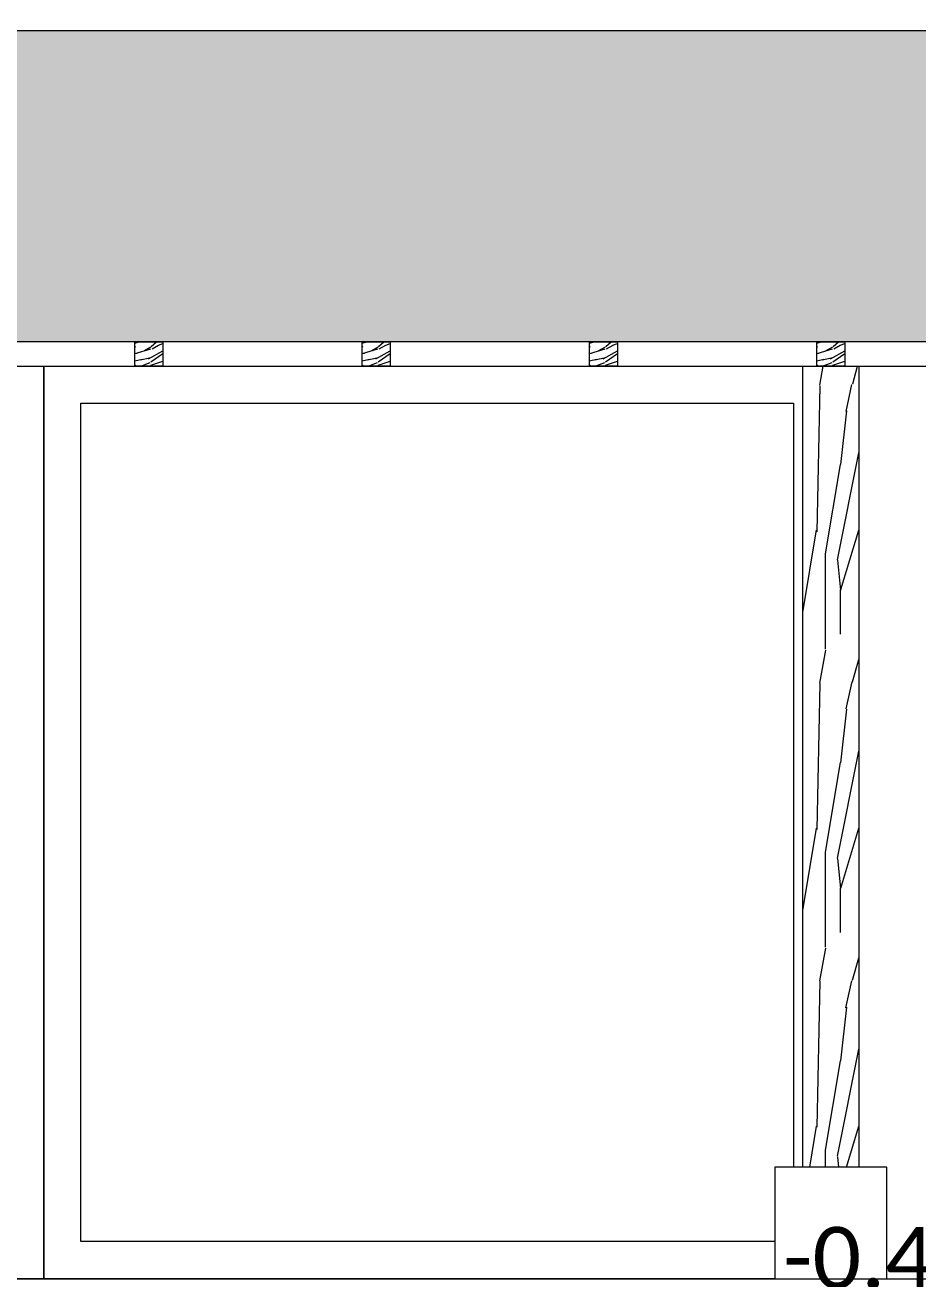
# Model space of a CAD drawing. Header units: metres. Extents: x -197 to 1099, y -24 to 14.
# Drawn here: x 745.759 to 748.156, y 0 to 3.365 of the extents above; entities that cross this region are included whole.
import ezdxf
from ezdxf.enums import TextEntityAlignment as Align

# ---------------------------------------------------------------- set-up
doc = ezdxf.new("R2010")
doc.units = ezdxf.units.M
doc.header["$LTSCALE"] = 0.001
doc.header["$PDMODE"] = 34
doc.header["$PDSIZE"] = 0.01
doc.layers.get('0').update_dxf_attribs({"lineweight": 13, "true_color": 0x000000})
for name, color, linetype, lineweight, true_color in [('Jach-Anotaciones-CalidaddeLínea  0.13', 7, 'Continuous', 13, 0x000000), ('Jach-Anotaciones-CalidaddeLínea 0.18', 7, 'Continuous', 18, 0x000000), ('Jach-Anotaciones-Hatch-Lum50%', 9, 'Continuous', 13, 0x808080), ('JACH-Anotaciones-Textos-Lum75% @ 0.075', 7, 'Continuous', 13, 0x404040)]:
    doc.layers.add(name, color=color, linetype=linetype, lineweight=lineweight, true_color=true_color)
doc.styles.add('02a-Calibri-JACH(1.8mm)', font='calibri.ttf', dxfattribs={"height": 2.2})

# ---------------------------------------------------------------- blocks, each defined once
blk = doc.blocks.new('*U495')
at = {"lineweight": 0, "ltscale": 100}
h = blk.add_hatch(dxfattribs=at)
h.set_pattern_fill('ANGLE', color=256)
h.set_pattern_definition([(0, (169.421, 45.032), (0, 6.985), [5.08, -1.905]), (90, (169.421, 45.032), (-6.985, 4e-16), [5.08, -1.905])])
h.paths.add_polyline_path([(0, 2.5), (0, 0), (1, 2.5)])
h = blk.add_hatch(color=256, dxfattribs=at)
h.dxf.hatch_style = 1
h.paths.add_polyline_path([(0, 2.5), (0, 0), (1, 2.5)])
for points in [[(0, 5.099), (-9.466, 5.099)], [(0, 5.099), (0, 1.25)]]:
    blk.add_lwpolyline(points, dxfattribs=at)
for points in [[(0, 0), (1, 2.5), (-1, 2.5)], [(0, 2.5), (0, 0), (1, 2.5)]]:
    blk.add_lwpolyline(points, close=True, dxfattribs=at)
blk.add_point((0, 0), dxfattribs=at)
at = {"lineweight": 0, "ltscale": 100, "style": '02a-Calibri-JACH(1.8mm)'}
blk.add_attdef('ALT', text='', height=2.2, dxfattribs=at).set_placement((-4.733, 6.401), align=Align.MIDDLE_CENTER)

msp = doc.modelspace()

# ---------------------------------------------------------------- hatches: boundary and pattern name
at = {"layer": 'Jach-Anotaciones-Hatch-Lum50%', "ltscale": 100}
h = msp.add_hatch(dxfattribs=at)
h.set_pattern_fill('WOOD_01', color=256, scale=0.8, angle=90, pattern_type=2)
h.set_pattern_definition([(90, (549.0813, 0.568), (-0.8, 5e-17), [0.16, -0.64]), (98.9726, (549.513294, 0.576), (-0.7999981005, 4.8000000235), [0.1538832, -15.2344232]), (95.7105, (549.465294, 0.568), (-0.799988406, 7.20000014), [0.1607984, -7.8791008]), (74.5779, (549.225294, 0.568), (2.399989871, 8.7999996156), [0.2406656, -23.8259016]), (83.6599, (548.961294, 0.584), (-1.634e-06, 0.800000253), [0.1448864, -7.0994208]), (75.0686, (549.417294, 0.608), (0.799998696, 3.199999993), [0.1241936, -12.2951456]), (78.6901, (548.9533, 0.328), (-3e-07, 0.80000023), [0.3263376, -3.7528776]), (95.7105, (549.585294, 0.576), (-0.799988406, 7.20000014), [0.0803992, -7.9595]), (90, (549.2493, 0.568), (-0.8, 5e-17), [0.08, -0.72]), (90, (549.1533, 0.408), (-0.8, 5e-17), [0.24, -0.56]), (101.3099, (549.0333, 0.568), (-0.79999795, 3.19999982), [0.081584, -3.9976312]), (92.7263, (549.329294, 0.488), (-0.799996814, 16.000000236), [0.1681904, -16.6508464]), (82.4054, (549.353294, 0.528), (0.799994947, 6.399999886), [0.1210616, -11.9851336]), (90, (549.6573, 0.488), (-0.8, 5e-17), [0.16, -0.64]), (88.8309, (549.697294, 0.408), (-6.144e-07, 0.8000001466), [0.3920816, -38.81608]), (90, (549.0973, 0.408), (-0.8, 5e-17), [0.08, -0.72]), (90, (549.0333, 0.488), (-0.8, 5e-17), [0.08, -0.72]), (90, (548.9613, 0.128), (-0.8, 5e-17), [0.12, -0.68]), (80.5377, (548.9213, 0.344), (-3.1e-07, 0.80000006), [0.2433104, -4.6228992]), (90, (548.9213, 0.088), (-0.8, 5e-17), [0.16, -0.64]), (90, (549.6413, 0), (-0.8, 5e-17), [0.088, -0.712]), (90, (549.6013, 0.408), (-0.8, 5e-17), [0.08, -0.72]), (90, (549.5773, 0), (-0.8, 5e-17), [0.168, -0.632]), (95.4403, (549.529294, 0.408), (-0.799995827, 7.999999761), [0.16876, -16.7072576]), (90, (549.4653, 0.416), (-0.8, 5e-17), [0.152, -0.648]), (90, (549.4493, 0), (-0.8, 5e-17), [0.088, -0.712]), (88.8309, (549.321294, 0.096), (-6.144e-07, 0.8000001466), [0.3920816, -38.81608]), (90, (549.2493, 0.168), (-0.8, 5e-17), [0.08, -0.72]), (90, (549.2253, 0.088), (-0.8, 5e-17), [0.08, -0.72]), (90, (549.2253, 0.408), (-0.8, 5e-17), [0.16, -0.64]), (90, (549.2093, 0.248), (-0.8, 5e-17), [0.08, -0.72]), (90, (549.1133, 0.088), (-0.8, 5e-17), [0.16, -0.64]), (109.6538, (549.449294, 0.304), (-3.19999566, 8.800000202), [0.1189288, -11.7739248]), (101.3099, (549.2253, 0.168), (-0.79999795, 3.19999982), [0.081584, -3.9976312]), (101.3099, (549.2653, 0.488), (-0.79999795, 3.19999982), [0.081584, -3.9976312]), (95.7105, (548.961294, 0.248), (-0.799988406, 7.20000014), [0.0803992, -7.9595]), (79.6952, (548.905294, 0), (0.799995757, 4.799999982), [0.0894424, -8.854828]), (78.6901, (549.6413, 0.088), (-3e-07, 0.80000023), [0.081584, -3.9976312]), (180, (549.6573, 0.168), (-1e-16, -0.8), [0, -0.8]), (76.6076, (549.209294, 0), (3.1999756264, 13.60000018), [0.172696, -17.0969232]), (101.3099, (549.0973, 0.488), (-0.79999795, 3.19999982), [0.081584, -3.9976312]), (100.3048, (549.601294, 0.488), (-0.799996835, 3.99999983), [0.0894424, -8.854828]), (78.6901, (549.2493, 0.248), (-3e-07, 0.80000023), [0.081584, -3.9976312]), (78.6901, (549.2093, 0.328), (-3e-07, 0.80000023), [0.081584, -3.9976312]), (71.5651, (549.2893, 0), (-9.3e-07, 0.79999983), [0.1011928, -2.4286288]), (75.9638, (549.0173, 0.088), (-1e-06, 0.79999968), [0.3298488, -2.9686352]), (73.3008, (548.961294, 0.248), (1.599994986, 5.599999966), [0.2505672, -8.101676]), (90, (548.9213, 0.248), (-0.8, 5e-17), [0.096, -0.704]), (75.9638, (549.5773, 0.168), (-1e-06, 0.79999968), [0.3298488, -2.9686352]), (75.9638, (549.5213, 0.088), (-1e-06, 0.79999968), [0.3298488, -2.9686352]), (75.9638, (549.4493, 0.088), (-1e-06, 0.79999968), [0.3298488, -2.9686352]), (79.6952, (549.097294, 0), (0.799995757, 4.799999982), [0.0894424, -8.854828]), (75.9638, (549.1133, 0.248), (-1e-06, 0.79999968), [0.164924, -3.13356]), (79.6952, (549.353294, 0), (0.799995757, 4.799999982), [0.0894424, -8.854828]), (87.6141, (549.409294, 0.416), (-9.81e-07, 0.799999957), [0.1921664, -19.024492]), (79.6952, (549.265294, 0.328), (0.799995757, 4.799999982), [0.0894424, -8.854828]), (102.5288, (549.281294, 0.416), (-0.799999443, 3.200000383), [0.073756, -7.3018792]), (79.5626, (549.393294, 0), (1.5999882748, 8.799999746), [0.3091152, -30.602364]), (81.8699, (549.4493, 0.304), (1.93e-07, 0.79999957), [0.1131368, -5.5437168]), (94.7636, (549.369294, 0.088), (-0.79999316, 8.79999996), [0.1926656, -9.4406096]), (90, (549.3533, 0.28), (-0.8, 5e-17), [0.248, -0.552]), (74.7449, (548.993294, 0), (0.799998657, 3.19999977), [0.0912144, -9.0301888]), (80.5377, (549.6573, 0.168), (-3.1e-07, 0.80000006), [0.2433104, -4.6228992]), (70.0169, (549.489294, 0), (0.79999946, 2.399999904), [0.0936376, -9.2701216]), (90, (549.0173, 0.648), (-0.8, 5e-17), [0.04, -0.76]), (90, (549.3693, 0.648), (-0.8, 5e-17), [0.08, -0.72]), (101.3099, (549.6573, 0.648), (-0.79999795, 3.19999982), [0.081584, -3.9976312]), (90, (549.5773, 0.656), (-0.8, 5e-17), [0.144, -0.656]), (73.3008, (549.153294, 0.648), (1.599994986, 5.599999966), [0.0835224, -8.2687208]), (78.0207, (549.321294, 0.656), (3.2008781664, 15.199999689), [0.1472056, -26.8405152]), (180, (549.6573, 0.648), (-1e-16, -0.8), [0, -0.8]), (90, (549.6413, 0.728), (-0.8, 5e-17), [0.072, -0.728]), (90, (549.4893, 0.728), (-0.8, 5e-17), [0.072, -0.728]), (90, (549.4493, 0.728), (-0.8, 5e-17), [0.072, -0.728]), (66.0376, (549.177294, 0.728), (2.39998932, 5.600000022), [0.0787912, -7.8002896]), (78.5163, (549.081294, 0.728), (0.8001243765, 3.9999999871), [0.0734704, -52.17242]), (71.5651, (549.3693, 0.728), (-9.3e-07, 0.79999983), [0.0758944, -2.4539264]), (77.4712, (548.977294, 0.728), (0.799999682, 4.000000256), [0.073756, -7.3018792])])
h.paths.add_polyline_path([(747.84687, 2.45), (747.99687, 2.45), (747.99687, 0.30002), (747.84687, 0.30002)])

# ---------------------------------------------------------------- linework, layer by layer
at = {"layer": 'Jach-Anotaciones-CalidaddeLínea  0.13', "ltscale": 100}
for points in [[(754.34687, 3.35), (754.34687, 3.5), (754.49687, 3.5), (754.49687, 6.15), (738.84687, 6.15), (738.84687, 7.55), (733.02077, 7.55), (733.02077, 3.5), (733.17077, 3.5), (733.17077, 3.35)], [(739.49687, 2.45), (747.84687, 2.45), (747.84687, 0), (739.49687, 0)], [(743.69687, 2.45), (745.80937, 2.45), (745.80937, 0), (743.69687, 0)], [(745.80937, 2.45), (747.92187, 2.45), (747.92187, 0), (745.80937, 0)], [(745.90937, 2.35), (747.82187, 2.35), (747.82187, 0.1), (745.90937, 0.1)]]:
    msp.add_lwpolyline(points, close=True, dxfattribs=at)
for points in [[(733.02077, -0.025), (736.40687, -0.025), (736.40687, 0.175), (738.69687, 0.175), (739.49687, 0.175), (739.49687, 0), (754.34687, 0), (754.34451, -0.49994)], [(743.5802, 0), (747.84687, 0)]]:
    msp.add_lwpolyline(points, dxfattribs=at)

# ---------------------------------------------------------------- next in the draw order: wipeouts: each hides what was drawn before it
at = {"ltscale": 100}
for points, layer in [([(747.77187, 0), (748.07187, 0), (748.07187, 0.30002), (747.77187, 0.30002)], 'Jach-Anotaciones-CalidaddeLínea  0.13'), ([(733.17077, 3.35), (754.34687, 3.35), (754.34687, 2.51458), (733.17077, 2.51458)], 'Jach-Anotaciones-CalidaddeLínea 0.18')]:
    msp.add_wipeout(points, dxfattribs=at).dxf.layer = layer

# ---------------------------------------------------------------- next in the draw order: hatches: boundary and pattern name
at = {"layer": 'Jach-Anotaciones-Hatch-Lum50%', "ltscale": 100}
h = msp.add_hatch(dxfattribs=at)
h.set_pattern_fill('218', color=256, scale=0.13, pattern_type=2)
h.set_pattern_definition([(0, (540.66904, 0.04875), (0.26, 0.13), [0.0325, -0.2275]), (0, (540.66904, 0.065), (0.26, 0.13), [0.0325, -0.0975]), (0, (540.79904, 0.08125), (0.26, 0.13), [0.0325, -0.2275]), (0, (540.60404, 0), (0.26, 0.13), [0.01625, -0.13, 0.01625, -0.0975]), (45, (540.62029, 0.0325), (0, 0.13), [0.02298097, -0.34471456]), (45, (540.60404, 0.08125), (0, 0.13), [0.016419, -0.35127653]), (45, (540.60404, 0.0975), (0, 0.13), [0.019695, -0.34800053]), (135, (540.76654, 0.0975), (1e-17, 0.13), [0.019695, -0.34800053]), (135, (540.76654, 0.08125), (1e-17, 0.13), [0.016419, -0.35127653]), (135, (540.75029, 0.0325), (1e-17, 0.13), [0.02298097, -0.34471456]), (26.56505, (540.63654, 0.0325), (-7e-12, 0.13), [0.0363361, -0.25435273]), (26.56505, (540.63654, 0.04875), (-7e-12, 0.13), [0.0363361, -0.25435273]), (26.56505, (540.57154, 0.065), (-7e-12, 0.13), [0.0363361, -0.25435273]), (26.56505, (540.57154, 0.08125), (-7e-12, 0.13), [0.0363361, -0.25435273]), (63.43495, (540.604044, 0), (7e-12, 0.13), [0.0363361, -0.54504157]), (63.43495, (540.620294, 0), (7e-12, 0.13), [0.0363361, -0.54504157]), (116.56505, (540.750294, 0), (-7e-12, 0.13), [0.0363361, -0.54504157]), (116.56505, (540.766544, 0), (-7e-12, 0.13), [0.0363361, -0.54504157]), (153.43495, (540.73404, 0.0325), (7e-12, 0.13), [0.0363361, -0.25435273]), (153.43495, (540.73404, 0.04875), (7e-12, 0.13), [0.0363361, -0.25435273]), (153.43495, (540.79904, 0.065), (7e-12, 0.13), [0.0363361, -0.25435273]), (153.43495, (540.79904, 0.08125), (7e-12, 0.13), [0.0363361, -0.25435273]), (82.874984, (540.604044, 0), (6e-14, 0.13), [0.13101166, -1.96517535]), (97.125016, (540.766544, 0), (-6e-14, 0.13), [0.13101166, -1.96517535])])
h.paths.add_polyline_path([(733.17077, 3.35), (754.34687, 3.35), (754.34687, 2.51458), (733.17077, 2.51458)])

# ---------------------------------------------------------------- next in the draw order: linework, layer by layer
at = {"layer": 'Jach-Anotaciones-CalidaddeLínea  0.13', "ltscale": 100}
for points in [[(733.17077, 3.35), (754.34687, 3.35), (754.34687, 2.51458), (733.17077, 2.51458)], [(747.77187, 0), (748.07187, 0), (748.07187, 0.30002), (747.77187, 0.30002)]]:
    msp.add_lwpolyline(points, close=True, dxfattribs=at)

# ---------------------------------------------------------------- next in the draw order: block references
at = {"layer": 'JACH-Anotaciones-Textos-Lum75% @ 0.075', "ltscale": 100}
ref = msp.add_blockref('*U495', (747.77187, -0.423), dxfattribs=dict(at, xscale=-0.075, yscale=0.075, zscale=0.075))
ref.add_attrib('ALT', '-0.423', dxfattribs={"layer": '0', "lineweight": 0, "ltscale": 100, "height": 0.165, "style": '02a-Calibri-JACH(1.8mm)'}).set_placement((748.12683, 0.05706), align=Align.MIDDLE_CENTER)

# ---------------------------------------------------------------- next in the draw order: wipeouts: each hides what was drawn before it
at = {"ltscale": 100}
msp.add_wipeout([(747.84687, 2.45), (747.99687, 2.45), (747.99687, 0.30002), (747.84687, 0.30002)], dxfattribs=at).dxf.layer = 'Jach-Anotaciones-CalidaddeLínea  0.13'

# ---------------------------------------------------------------- next in the draw order: linework, layer by layer
at = {"layer": 'Jach-Anotaciones-CalidaddeLínea  0.13', "ltscale": 100}
msp.add_lwpolyline([(747.84687, 2.45), (747.99687, 2.45), (747.99687, 0.30002), (747.84687, 0.30002)], close=True, dxfattribs=at)

# ---------------------------------------------------------------- next in the draw order: wipeouts: each hides what was drawn before it
at = {"ltscale": 100}
msp.add_wipeout([(754.34687, 2.51458), (736.40687, 2.51458), (736.40687, 2.45), (754.34687, 2.45)], dxfattribs=at).dxf.layer = 'Jach-Anotaciones-CalidaddeLínea 0.18'

# ---------------------------------------------------------------- next in the draw order: hatches: boundary and pattern name
at = {"layer": 'Jach-Anotaciones-Hatch-Lum50%', "ltscale": 100}
h = msp.add_hatch(dxfattribs=at)
h.set_pattern_fill('WOOD_01', color=256, scale=0.2, angle=30, pattern_type=2)
h.set_pattern_definition([(30, (318.45012, 0.2061), (-0.1, 0.17320508), [0.04, -0.16]), (38.9726, (318.505848, 0.113569), (0.93923072707, 0.77320467243), [0.0384708, -3.8086058]), (35.7105, (318.498116, 0.122962), (1.4588472062, 1.0732025879), [0.0401996, -1.9697752]), (14.5779, (318.468116, 0.174923), (2.20525453897, 0.58038690266), [0.0601664, -5.9564754]), (23.6599, (318.43858, 0.23408), (0.1732049312, 0.1000003855), [0.0362216, -1.7748552]), (15.0686, (318.500776, 0.138354), (0.7928201585, 0.22679520083), [0.0310484, -3.0737864]), (18.6901, (318.382155, 0.203813), (0.1732050942, 0.1000000934), [0.0815844, -0.9382194]), (35.7105, (318.514848, 0.09798), (1.4588472062, 1.0732025879), [0.0200998, -1.989875]), (30, (318.47112, 0.16973), (-0.1, 0.17320508), [0.02, -0.18]), (30, (318.42448, 0.17051), (-0.1, 0.17320508), [0.06, -0.14]), (41.3099, (318.444116, 0.216492), (0.59282054, 0.573204614), [0.020396, -0.9994078]), (32.7263, (318.463796, 0.142406), (3.36410206446, 2.1732044205), [0.0420476, -4.1627116]), (22.4054, (318.475456, 0.14221), (1.4856399898, 0.6267959991), [0.0302654, -2.9962834]), (30, (318.5048, 0.0714), (-0.1, 0.17320508), [0.04, -0.16]), (28.8309, (318.492475, 0.052732), (0.173205035693, 0.10000015135), [0.0980204, -9.70402]), (30, (318.41748, 0.18264), (-0.1, 0.17320508), [0.02, -0.18]), (30, (318.4268, 0.2065), (-0.1, 0.17320508), [0.02, -0.18]), (30, (318.33985, 0.17708), (-0.1, 0.17320508), [0.03, -0.17]), (20.5377, (318.38162, 0.21274), (0.1732050554, 0.1000000749), [0.0608276, -1.1557248]), (30, (318.3262, 0.18074), (-0.1, 0.17320508), [0.04, -0.16]), (30, (318.39714, 0.01386), (-0.1, 0.17320508), [0.022, -0.178]), (30, (318.48048, 0.07352), (-0.1, 0.17320508), [0.02, -0.18]), (30, (318.38914, 0.02771), (-0.1, 0.17320508), [0.042, -0.158]), (35.4403, (318.471475, 0.089105), (1.63205127745, 1.17320414736), [0.04219, -4.1768144]), (30, (318.4652, 0.10396), (-0.1, 0.17320508), [0.038, -0.162]), (30, (318.37314, 0.05543), (-0.1, 0.17320508), [0.022, -0.178]), (28.8309, (318.377925, 0.0951384), (0.173205035693, 0.10000015135), [0.0980204, -9.70402]), (30, (318.38451, 0.11973), (-0.1, 0.17320508), [0.02, -0.18]), (30, (318.3642, 0.11492), (-0.1, 0.17320508), [0.02, -0.18]), (30, (318.43348, 0.15492), (-0.1, 0.17320508), [0.04, -0.16]), (30, (318.39683, 0.13839), (-0.1, 0.17320508), [0.02, -0.18]), (30, (318.3502, 0.13917), (-0.1, 0.17320508), [0.04, -0.16]), (49.6538, (318.438958, 0.093426), (1.50525647452, 1.79281940855), [0.0297322, -2.9434812]), (41.3099, (318.381514, 0.124923), (0.59282054, 0.573204614), [0.020396, -0.9994078]), (41.3099, (318.455796, 0.156263), (0.59282054, 0.573204614), [0.020396, -0.9994078]), (35.7105, (318.365834, 0.19208), (1.4588472062, 1.0732025879), [0.0200998, -1.989875]), (19.6952, (318.30514, 0.173205), (1.1392299502, 0.4267958355), [0.0223606, -2.213707]), (18.6901, (318.416193, 0.024856), (0.1732050942, 0.1000000934), [0.020396, -0.9994078]), (120, (318.43551, 0.0314), (-0.17320508, -0.1), [0, -0.2]), (16.6076, (318.34314, 0.107387), (3.34448336513, 1.00718497651), [0.043174, -4.2742308]), (41.3099, (318.434796, 0.192636), (0.59282054, 0.573204614), [0.020396, -0.9994078]), (40.3048, (318.497796, 0.083517), (0.7660257626, 0.6732043744), [0.0223606, -2.213707]), (18.6901, (318.401834, 0.129727), (0.1732050942, 0.1000000934), [0.020396, -0.9994078]), (18.6901, (318.414155, 0.148387), (0.1732050942, 0.1000000934), [0.020396, -0.9994078]), (11.5651, (318.35314, 0.090067), (0.173204928, 0.1000001815), [0.0252982, -0.6071572]), (15.9638, (318.338193, 0.159956), (0.173204888, 0.100000176), [0.0824622, -0.7421588]), (13.3008, (318.365834, 0.19208), (1.4124349312, 0.3535909199), [0.0626418, -2.025419]), (30, (318.36083, 0.20074), (-0.1, 0.17320508), [0.024, -0.176]), (15.9638, (318.425514, 0.048713), (0.173204888, 0.100000176), [0.0824622, -0.7421588]), (15.9638, (318.401193, 0.050837), (0.173204888, 0.100000176), [0.0824622, -0.7421588]), (15.9638, (318.392193, 0.066426), (0.173204888, 0.100000176), [0.0824622, -0.7421588]), (19.6952, (318.32914, 0.131636), (1.1392299502, 0.4267958355), [0.0223606, -2.213707]), (15.9638, (318.384834, 0.15917), (0.173204888, 0.100000176), [0.041231, -0.78339]), (19.6952, (318.36114, 0.07621), (1.1392299502, 0.4267958355), [0.0223606, -2.213707]), (27.6141, (318.458207, 0.116086), (0.17320494875, 0.10000020701), [0.0480416, -4.756123]), (19.6952, (318.421155, 0.136263), (1.1392299502, 0.4267958355), [0.0223606, -2.213707]), (42.5288, (318.442207, 0.143799), (0.5928204755, 0.573205008), [0.018439, -1.8254698]), (19.5626, (318.3661404, 0.06755), (2.10525436768, 0.75359234531), [0.0772788, -7.650591]), (21.8699, (318.438958, 0.093426), (0.1732050116, 0.0999999042), [0.0282842, -1.3859292]), (34.7636, (318.382193, 0.083746), (1.80525673466, 1.27320359476), [0.0481664, -2.3601524]), (30, (318.42176, 0.11121), (-0.1, 0.17320508), [0.062, -0.138]), (14.7449, (318.31614, 0.154153), (0.7928201053, 0.2267951812), [0.0228036, -2.2575472]), (20.5377, (318.435514, 0.031392), (0.1732050554, 0.1000000749), [0.0608276, -1.1557248]), (10.0169, (318.37814, 0.046765), (0.619615154, 0.1267950243), [0.0234094, -2.3175304]), (30, (318.45944, 0.22996), (-0.1, 0.17320508), [0.01, -0.19]), (30, (318.50344, 0.15375), (-0.1, 0.17320508), [0.02, -0.18]), (41.3099, (318.539437, 0.091392), (0.59282054, 0.573204614), [0.020396, -0.9994078]), (30, (318.53117, 0.10971), (-0.1, 0.17320508), [0.036, -0.164]), (13.3008, (318.476437, 0.200512), (1.4124349312, 0.3535909199), [0.0208806, -2.0671802]), (18.0207, (318.4991686, 0.1651384), (3.69100623785, 1.20698950949), [0.0368014, -6.7101288]), (120, (318.53944, 0.0914), (-0.17320508, -0.1), [0, -0.2]), (30, (318.55476, 0.10486), (-0.1, 0.17320508), [0.018, -0.182]), (30, (318.53576, 0.13777), (-0.1, 0.17320508), [0.018, -0.182]), (30, (318.53076, 0.14643), (-0.1, 0.17320508), [0.018, -0.182]), (6.0376, (318.496757, 0.205315), (1.5124342352, 0.1803870725), [0.0196978, -1.9500724]), (18.5163, (318.484757, 0.2261), (0.966040948051, 0.32676798933), [0.0183676, -13.043105]), (11.5651, (318.52076, 0.163746), (0.173204928, 0.1000001815), [0.0189736, -0.6134816]), (17.4712, (318.471757, 0.248617), (0.9660254196, 0.32679502), [0.018439, -1.8254698])])
h.paths.add_polyline_path([(746.05437, 2.51458), (746.12937, 2.51458), (746.12937, 2.45), (746.05437, 2.45)])
h = msp.add_hatch(dxfattribs=at)
h.set_pattern_fill('WOOD_01', color=256, scale=0.2, angle=30, pattern_type=2)
h.set_pattern_definition([(30, (319.06012, 0.2061), (-0.1, 0.17320508), [0.04, -0.16]), (38.9726, (319.115848, 0.113569), (0.93923072707, 0.77320467243), [0.0384708, -3.8086058]), (35.7105, (319.108116, 0.122962), (1.4588472062, 1.0732025879), [0.0401996, -1.9697752]), (14.5779, (319.078116, 0.174923), (2.20525453897, 0.58038690266), [0.0601664, -5.9564754]), (23.6599, (319.04858, 0.23408), (0.1732049312, 0.1000003855), [0.0362216, -1.7748552]), (15.0686, (319.110776, 0.138354), (0.7928201585, 0.22679520083), [0.0310484, -3.0737864]), (18.6901, (318.992155, 0.203813), (0.1732050942, 0.1000000934), [0.0815844, -0.9382194]), (35.7105, (319.124848, 0.09798), (1.4588472062, 1.0732025879), [0.0200998, -1.989875]), (30, (319.08112, 0.16973), (-0.1, 0.17320508), [0.02, -0.18]), (30, (319.03448, 0.17051), (-0.1, 0.17320508), [0.06, -0.14]), (41.3099, (319.054116, 0.216492), (0.59282054, 0.573204614), [0.020396, -0.9994078]), (32.7263, (319.073796, 0.142406), (3.36410206446, 2.1732044205), [0.0420476, -4.1627116]), (22.4054, (319.085456, 0.14221), (1.4856399898, 0.6267959991), [0.0302654, -2.9962834]), (30, (319.1148, 0.0714), (-0.1, 0.17320508), [0.04, -0.16]), (28.8309, (319.102475, 0.052732), (0.173205035693, 0.10000015135), [0.0980204, -9.70402]), (30, (319.02748, 0.18264), (-0.1, 0.17320508), [0.02, -0.18]), (30, (319.0368, 0.2065), (-0.1, 0.17320508), [0.02, -0.18]), (30, (318.94985, 0.17708), (-0.1, 0.17320508), [0.03, -0.17]), (20.5377, (318.99162, 0.21274), (0.1732050554, 0.1000000749), [0.0608276, -1.1557248]), (30, (318.9362, 0.18074), (-0.1, 0.17320508), [0.04, -0.16]), (30, (319.00714, 0.01386), (-0.1, 0.17320508), [0.022, -0.178]), (30, (319.09048, 0.07352), (-0.1, 0.17320508), [0.02, -0.18]), (30, (318.99914, 0.02771), (-0.1, 0.17320508), [0.042, -0.158]), (35.4403, (319.081475, 0.089105), (1.63205127745, 1.17320414736), [0.04219, -4.1768144]), (30, (319.0752, 0.10396), (-0.1, 0.17320508), [0.038, -0.162]), (30, (318.98314, 0.05543), (-0.1, 0.17320508), [0.022, -0.178]), (28.8309, (318.987925, 0.0951384), (0.173205035693, 0.10000015135), [0.0980204, -9.70402]), (30, (318.99451, 0.11973), (-0.1, 0.17320508), [0.02, -0.18]), (30, (318.9742, 0.11492), (-0.1, 0.17320508), [0.02, -0.18]), (30, (319.04348, 0.15492), (-0.1, 0.17320508), [0.04, -0.16]), (30, (319.00683, 0.13839), (-0.1, 0.17320508), [0.02, -0.18]), (30, (318.9602, 0.13917), (-0.1, 0.17320508), [0.04, -0.16]), (49.6538, (319.048958, 0.093426), (1.50525647452, 1.79281940855), [0.0297322, -2.9434812]), (41.3099, (318.991514, 0.124923), (0.59282054, 0.573204614), [0.020396, -0.9994078]), (41.3099, (319.065796, 0.156263), (0.59282054, 0.573204614), [0.020396, -0.9994078]), (35.7105, (318.975834, 0.19208), (1.4588472062, 1.0732025879), [0.0200998, -1.989875]), (19.6952, (318.91514, 0.173205), (1.1392299502, 0.4267958355), [0.0223606, -2.213707]), (18.6901, (319.026193, 0.024856), (0.1732050942, 0.1000000934), [0.020396, -0.9994078]), (120, (319.04551, 0.0314), (-0.17320508, -0.1), [0, -0.2]), (16.6076, (318.95314, 0.107387), (3.34448336513, 1.00718497651), [0.043174, -4.2742308]), (41.3099, (319.044796, 0.192636), (0.59282054, 0.573204614), [0.020396, -0.9994078]), (40.3048, (319.107796, 0.083517), (0.7660257626, 0.6732043744), [0.0223606, -2.213707]), (18.6901, (319.011834, 0.129727), (0.1732050942, 0.1000000934), [0.020396, -0.9994078]), (18.6901, (319.024155, 0.148387), (0.1732050942, 0.1000000934), [0.020396, -0.9994078]), (11.5651, (318.96314, 0.090067), (0.173204928, 0.1000001815), [0.0252982, -0.6071572]), (15.9638, (318.948193, 0.159956), (0.173204888, 0.100000176), [0.0824622, -0.7421588]), (13.3008, (318.975834, 0.19208), (1.4124349312, 0.3535909199), [0.0626418, -2.025419]), (30, (318.97083, 0.20074), (-0.1, 0.17320508), [0.024, -0.176]), (15.9638, (319.035514, 0.048713), (0.173204888, 0.100000176), [0.0824622, -0.7421588]), (15.9638, (319.011193, 0.050837), (0.173204888, 0.100000176), [0.0824622, -0.7421588]), (15.9638, (319.002193, 0.066426), (0.173204888, 0.100000176), [0.0824622, -0.7421588]), (19.6952, (318.93914, 0.131636), (1.1392299502, 0.4267958355), [0.0223606, -2.213707]), (15.9638, (318.994834, 0.15917), (0.173204888, 0.100000176), [0.041231, -0.78339]), (19.6952, (318.97114, 0.07621), (1.1392299502, 0.4267958355), [0.0223606, -2.213707]), (27.6141, (319.068207, 0.116086), (0.17320494875, 0.10000020701), [0.0480416, -4.756123]), (19.6952, (319.031155, 0.136263), (1.1392299502, 0.4267958355), [0.0223606, -2.213707]), (42.5288, (319.052207, 0.143799), (0.5928204755, 0.573205008), [0.018439, -1.8254698]), (19.5626, (318.9761404, 0.06755), (2.10525436768, 0.75359234531), [0.0772788, -7.650591]), (21.8699, (319.048958, 0.093426), (0.1732050116, 0.0999999042), [0.0282842, -1.3859292]), (34.7636, (318.992193, 0.083746), (1.80525673466, 1.27320359476), [0.0481664, -2.3601524]), (30, (319.03176, 0.11121), (-0.1, 0.17320508), [0.062, -0.138]), (14.7449, (318.92614, 0.154153), (0.7928201053, 0.2267951812), [0.0228036, -2.2575472]), (20.5377, (319.045514, 0.031392), (0.1732050554, 0.1000000749), [0.0608276, -1.1557248]), (10.0169, (318.98814, 0.046765), (0.619615154, 0.1267950243), [0.0234094, -2.3175304]), (30, (319.06944, 0.22996), (-0.1, 0.17320508), [0.01, -0.19]), (30, (319.11344, 0.15375), (-0.1, 0.17320508), [0.02, -0.18]), (41.3099, (319.149437, 0.091392), (0.59282054, 0.573204614), [0.020396, -0.9994078]), (30, (319.14117, 0.10971), (-0.1, 0.17320508), [0.036, -0.164]), (13.3008, (319.086437, 0.200512), (1.4124349312, 0.3535909199), [0.0208806, -2.0671802]), (18.0207, (319.1091686, 0.1651384), (3.69100623785, 1.20698950949), [0.0368014, -6.7101288]), (120, (319.14944, 0.0914), (-0.17320508, -0.1), [0, -0.2]), (30, (319.16476, 0.10486), (-0.1, 0.17320508), [0.018, -0.182]), (30, (319.14576, 0.13777), (-0.1, 0.17320508), [0.018, -0.182]), (30, (319.14076, 0.14643), (-0.1, 0.17320508), [0.018, -0.182]), (6.0376, (319.106757, 0.205315), (1.5124342352, 0.1803870725), [0.0196978, -1.9500724]), (18.5163, (319.094757, 0.2261), (0.966040948051, 0.32676798933), [0.0183676, -13.043105]), (11.5651, (319.13076, 0.163746), (0.173204928, 0.1000001815), [0.0189736, -0.6134816]), (17.4712, (319.081757, 0.248617), (0.9660254196, 0.32679502), [0.018439, -1.8254698])])
h.paths.add_polyline_path([(746.66437, 2.51458), (746.73937, 2.51458), (746.73937, 2.45), (746.66437, 2.45)])
h = msp.add_hatch(dxfattribs=at)
h.set_pattern_fill('WOOD_01', color=256, scale=0.2, angle=30, pattern_type=2)
h.set_pattern_definition([(30, (319.67012, 0.2061), (-0.1, 0.17320508), [0.04, -0.16]), (38.9726, (319.725848, 0.113569), (0.93923072707, 0.77320467243), [0.0384708, -3.8086058]), (35.7105, (319.718116, 0.122962), (1.4588472062, 1.0732025879), [0.0401996, -1.9697752]), (14.5779, (319.688116, 0.174923), (2.20525453897, 0.58038690266), [0.0601664, -5.9564754]), (23.6599, (319.65858, 0.23408), (0.1732049312, 0.1000003855), [0.0362216, -1.7748552]), (15.0686, (319.720776, 0.138354), (0.7928201585, 0.22679520083), [0.0310484, -3.0737864]), (18.6901, (319.602155, 0.203813), (0.1732050942, 0.1000000934), [0.0815844, -0.9382194]), (35.7105, (319.734848, 0.09798), (1.4588472062, 1.0732025879), [0.0200998, -1.989875]), (30, (319.69112, 0.16973), (-0.1, 0.17320508), [0.02, -0.18]), (30, (319.64448, 0.17051), (-0.1, 0.17320508), [0.06, -0.14]), (41.3099, (319.664116, 0.216492), (0.59282054, 0.573204614), [0.020396, -0.9994078]), (32.7263, (319.683796, 0.142406), (3.36410206446, 2.1732044205), [0.0420476, -4.1627116]), (22.4054, (319.695456, 0.14221), (1.4856399898, 0.6267959991), [0.0302654, -2.9962834]), (30, (319.7248, 0.0714), (-0.1, 0.17320508), [0.04, -0.16]), (28.8309, (319.712475, 0.052732), (0.173205035693, 0.10000015135), [0.0980204, -9.70402]), (30, (319.63748, 0.18264), (-0.1, 0.17320508), [0.02, -0.18]), (30, (319.6468, 0.2065), (-0.1, 0.17320508), [0.02, -0.18]), (30, (319.55985, 0.17708), (-0.1, 0.17320508), [0.03, -0.17]), (20.5377, (319.60162, 0.21274), (0.1732050554, 0.1000000749), [0.0608276, -1.1557248]), (30, (319.5462, 0.18074), (-0.1, 0.17320508), [0.04, -0.16]), (30, (319.61714, 0.01386), (-0.1, 0.17320508), [0.022, -0.178]), (30, (319.70048, 0.07352), (-0.1, 0.17320508), [0.02, -0.18]), (30, (319.60914, 0.02771), (-0.1, 0.17320508), [0.042, -0.158]), (35.4403, (319.691475, 0.089105), (1.63205127745, 1.17320414736), [0.04219, -4.1768144]), (30, (319.6852, 0.10396), (-0.1, 0.17320508), [0.038, -0.162]), (30, (319.59314, 0.05543), (-0.1, 0.17320508), [0.022, -0.178]), (28.8309, (319.597925, 0.0951384), (0.173205035693, 0.10000015135), [0.0980204, -9.70402]), (30, (319.60451, 0.11973), (-0.1, 0.17320508), [0.02, -0.18]), (30, (319.5842, 0.11492), (-0.1, 0.17320508), [0.02, -0.18]), (30, (319.65348, 0.15492), (-0.1, 0.17320508), [0.04, -0.16]), (30, (319.61683, 0.13839), (-0.1, 0.17320508), [0.02, -0.18]), (30, (319.5702, 0.13917), (-0.1, 0.17320508), [0.04, -0.16]), (49.6538, (319.658958, 0.093426), (1.50525647452, 1.79281940855), [0.0297322, -2.9434812]), (41.3099, (319.601514, 0.124923), (0.59282054, 0.573204614), [0.020396, -0.9994078]), (41.3099, (319.675796, 0.156263), (0.59282054, 0.573204614), [0.020396, -0.9994078]), (35.7105, (319.585834, 0.19208), (1.4588472062, 1.0732025879), [0.0200998, -1.989875]), (19.6952, (319.52514, 0.173205), (1.1392299502, 0.4267958355), [0.0223606, -2.213707]), (18.6901, (319.636193, 0.024856), (0.1732050942, 0.1000000934), [0.020396, -0.9994078]), (120, (319.65551, 0.0314), (-0.17320508, -0.1), [0, -0.2]), (16.6076, (319.56314, 0.107387), (3.34448336513, 1.00718497651), [0.043174, -4.2742308]), (41.3099, (319.654796, 0.192636), (0.59282054, 0.573204614), [0.020396, -0.9994078]), (40.3048, (319.717796, 0.083517), (0.7660257626, 0.6732043744), [0.0223606, -2.213707]), (18.6901, (319.621834, 0.129727), (0.1732050942, 0.1000000934), [0.020396, -0.9994078]), (18.6901, (319.634155, 0.148387), (0.1732050942, 0.1000000934), [0.020396, -0.9994078]), (11.5651, (319.57314, 0.090067), (0.173204928, 0.1000001815), [0.0252982, -0.6071572]), (15.9638, (319.558193, 0.159956), (0.173204888, 0.100000176), [0.0824622, -0.7421588]), (13.3008, (319.585834, 0.19208), (1.4124349312, 0.3535909199), [0.0626418, -2.025419]), (30, (319.58083, 0.20074), (-0.1, 0.17320508), [0.024, -0.176]), (15.9638, (319.645514, 0.048713), (0.173204888, 0.100000176), [0.0824622, -0.7421588]), (15.9638, (319.621193, 0.050837), (0.173204888, 0.100000176), [0.0824622, -0.7421588]), (15.9638, (319.612193, 0.066426), (0.173204888, 0.100000176), [0.0824622, -0.7421588]), (19.6952, (319.54914, 0.131636), (1.1392299502, 0.4267958355), [0.0223606, -2.213707]), (15.9638, (319.604834, 0.15917), (0.173204888, 0.100000176), [0.041231, -0.78339]), (19.6952, (319.58114, 0.07621), (1.1392299502, 0.4267958355), [0.0223606, -2.213707]), (27.6141, (319.678207, 0.116086), (0.17320494875, 0.10000020701), [0.0480416, -4.756123]), (19.6952, (319.641155, 0.136263), (1.1392299502, 0.4267958355), [0.0223606, -2.213707]), (42.5288, (319.662207, 0.143799), (0.5928204755, 0.573205008), [0.018439, -1.8254698]), (19.5626, (319.5861404, 0.06755), (2.10525436768, 0.75359234531), [0.0772788, -7.650591]), (21.8699, (319.658958, 0.093426), (0.1732050116, 0.0999999042), [0.0282842, -1.3859292]), (34.7636, (319.602193, 0.083746), (1.80525673466, 1.27320359476), [0.0481664, -2.3601524]), (30, (319.64176, 0.11121), (-0.1, 0.17320508), [0.062, -0.138]), (14.7449, (319.53614, 0.154153), (0.7928201053, 0.2267951812), [0.0228036, -2.2575472]), (20.5377, (319.655514, 0.031392), (0.1732050554, 0.1000000749), [0.0608276, -1.1557248]), (10.0169, (319.59814, 0.046765), (0.619615154, 0.1267950243), [0.0234094, -2.3175304]), (30, (319.67944, 0.22996), (-0.1, 0.17320508), [0.01, -0.19]), (30, (319.72344, 0.15375), (-0.1, 0.17320508), [0.02, -0.18]), (41.3099, (319.759437, 0.091392), (0.59282054, 0.573204614), [0.020396, -0.9994078]), (30, (319.75117, 0.10971), (-0.1, 0.17320508), [0.036, -0.164]), (13.3008, (319.696437, 0.200512), (1.4124349312, 0.3535909199), [0.0208806, -2.0671802]), (18.0207, (319.7191686, 0.1651384), (3.69100623785, 1.20698950949), [0.0368014, -6.7101288]), (120, (319.75944, 0.0914), (-0.17320508, -0.1), [0, -0.2]), (30, (319.77476, 0.10486), (-0.1, 0.17320508), [0.018, -0.182]), (30, (319.75576, 0.13777), (-0.1, 0.17320508), [0.018, -0.182]), (30, (319.75076, 0.14643), (-0.1, 0.17320508), [0.018, -0.182]), (6.0376, (319.716757, 0.205315), (1.5124342352, 0.1803870725), [0.0196978, -1.9500724]), (18.5163, (319.704757, 0.2261), (0.966040948051, 0.32676798933), [0.0183676, -13.043105]), (11.5651, (319.74076, 0.163746), (0.173204928, 0.1000001815), [0.0189736, -0.6134816]), (17.4712, (319.691757, 0.248617), (0.9660254196, 0.32679502), [0.018439, -1.8254698])])
h.paths.add_polyline_path([(747.27437, 2.51458), (747.34937, 2.51458), (747.34937, 2.45), (747.27437, 2.45)])
h = msp.add_hatch(dxfattribs=at)
h.set_pattern_fill('WOOD_01', color=256, scale=0.2, angle=30, pattern_type=2)
h.set_pattern_definition([(30, (320.28012, 0.2061), (-0.1, 0.17320508), [0.04, -0.16]), (38.9726, (320.335848, 0.113569), (0.93923072707, 0.77320467243), [0.0384708, -3.8086058]), (35.7105, (320.328116, 0.122962), (1.4588472062, 1.0732025879), [0.0401996, -1.9697752]), (14.5779, (320.298116, 0.174923), (2.20525453897, 0.58038690266), [0.0601664, -5.9564754]), (23.6599, (320.26858, 0.23408), (0.1732049312, 0.1000003855), [0.0362216, -1.7748552]), (15.0686, (320.330776, 0.138354), (0.7928201585, 0.22679520083), [0.0310484, -3.0737864]), (18.6901, (320.212155, 0.203813), (0.1732050942, 0.1000000934), [0.0815844, -0.9382194]), (35.7105, (320.344848, 0.09798), (1.4588472062, 1.0732025879), [0.0200998, -1.989875]), (30, (320.30112, 0.16973), (-0.1, 0.17320508), [0.02, -0.18]), (30, (320.25448, 0.17051), (-0.1, 0.17320508), [0.06, -0.14]), (41.3099, (320.274116, 0.216492), (0.59282054, 0.573204614), [0.020396, -0.9994078]), (32.7263, (320.293796, 0.142406), (3.36410206446, 2.1732044205), [0.0420476, -4.1627116]), (22.4054, (320.305456, 0.14221), (1.4856399898, 0.6267959991), [0.0302654, -2.9962834]), (30, (320.3348, 0.0714), (-0.1, 0.17320508), [0.04, -0.16]), (28.8309, (320.322475, 0.052732), (0.173205035693, 0.10000015135), [0.0980204, -9.70402]), (30, (320.24748, 0.18264), (-0.1, 0.17320508), [0.02, -0.18]), (30, (320.2568, 0.2065), (-0.1, 0.17320508), [0.02, -0.18]), (30, (320.16985, 0.17708), (-0.1, 0.17320508), [0.03, -0.17]), (20.5377, (320.21162, 0.21274), (0.1732050554, 0.1000000749), [0.0608276, -1.1557248]), (30, (320.1562, 0.18074), (-0.1, 0.17320508), [0.04, -0.16]), (30, (320.22714, 0.01386), (-0.1, 0.17320508), [0.022, -0.178]), (30, (320.31048, 0.07352), (-0.1, 0.17320508), [0.02, -0.18]), (30, (320.21914, 0.02771), (-0.1, 0.17320508), [0.042, -0.158]), (35.4403, (320.301475, 0.089105), (1.63205127745, 1.17320414736), [0.04219, -4.1768144]), (30, (320.2952, 0.10396), (-0.1, 0.17320508), [0.038, -0.162]), (30, (320.20314, 0.05543), (-0.1, 0.17320508), [0.022, -0.178]), (28.8309, (320.207925, 0.0951384), (0.173205035693, 0.10000015135), [0.0980204, -9.70402]), (30, (320.21451, 0.11973), (-0.1, 0.17320508), [0.02, -0.18]), (30, (320.1942, 0.11492), (-0.1, 0.17320508), [0.02, -0.18]), (30, (320.26348, 0.15492), (-0.1, 0.17320508), [0.04, -0.16]), (30, (320.22683, 0.13839), (-0.1, 0.17320508), [0.02, -0.18]), (30, (320.1802, 0.13917), (-0.1, 0.17320508), [0.04, -0.16]), (49.6538, (320.268958, 0.093426), (1.50525647452, 1.79281940855), [0.0297322, -2.9434812]), (41.3099, (320.211514, 0.124923), (0.59282054, 0.573204614), [0.020396, -0.9994078]), (41.3099, (320.285796, 0.156263), (0.59282054, 0.573204614), [0.020396, -0.9994078]), (35.7105, (320.195834, 0.19208), (1.4588472062, 1.0732025879), [0.0200998, -1.989875]), (19.6952, (320.13514, 0.173205), (1.1392299502, 0.4267958355), [0.0223606, -2.213707]), (18.6901, (320.246193, 0.024856), (0.1732050942, 0.1000000934), [0.020396, -0.9994078]), (120, (320.26551, 0.0314), (-0.17320508, -0.1), [0, -0.2]), (16.6076, (320.17314, 0.107387), (3.34448336513, 1.00718497651), [0.043174, -4.2742308]), (41.3099, (320.264796, 0.192636), (0.59282054, 0.573204614), [0.020396, -0.9994078]), (40.3048, (320.327796, 0.083517), (0.7660257626, 0.6732043744), [0.0223606, -2.213707]), (18.6901, (320.231834, 0.129727), (0.1732050942, 0.1000000934), [0.020396, -0.9994078]), (18.6901, (320.244155, 0.148387), (0.1732050942, 0.1000000934), [0.020396, -0.9994078]), (11.5651, (320.18314, 0.090067), (0.173204928, 0.1000001815), [0.0252982, -0.6071572]), (15.9638, (320.168193, 0.159956), (0.173204888, 0.100000176), [0.0824622, -0.7421588]), (13.3008, (320.195834, 0.19208), (1.4124349312, 0.3535909199), [0.0626418, -2.025419]), (30, (320.19083, 0.20074), (-0.1, 0.17320508), [0.024, -0.176]), (15.9638, (320.255514, 0.048713), (0.173204888, 0.100000176), [0.0824622, -0.7421588]), (15.9638, (320.231193, 0.050837), (0.173204888, 0.100000176), [0.0824622, -0.7421588]), (15.9638, (320.222193, 0.066426), (0.173204888, 0.100000176), [0.0824622, -0.7421588]), (19.6952, (320.15914, 0.131636), (1.1392299502, 0.4267958355), [0.0223606, -2.213707]), (15.9638, (320.214834, 0.15917), (0.173204888, 0.100000176), [0.041231, -0.78339]), (19.6952, (320.19114, 0.07621), (1.1392299502, 0.4267958355), [0.0223606, -2.213707]), (27.6141, (320.288207, 0.116086), (0.17320494875, 0.10000020701), [0.0480416, -4.756123]), (19.6952, (320.251155, 0.136263), (1.1392299502, 0.4267958355), [0.0223606, -2.213707]), (42.5288, (320.272207, 0.143799), (0.5928204755, 0.573205008), [0.018439, -1.8254698]), (19.5626, (320.1961404, 0.06755), (2.10525436768, 0.75359234531), [0.0772788, -7.650591]), (21.8699, (320.268958, 0.093426), (0.1732050116, 0.0999999042), [0.0282842, -1.3859292]), (34.7636, (320.212193, 0.083746), (1.80525673466, 1.27320359476), [0.0481664, -2.3601524]), (30, (320.25176, 0.11121), (-0.1, 0.17320508), [0.062, -0.138]), (14.7449, (320.14614, 0.154153), (0.7928201053, 0.2267951812), [0.0228036, -2.2575472]), (20.5377, (320.265514, 0.031392), (0.1732050554, 0.1000000749), [0.0608276, -1.1557248]), (10.0169, (320.20814, 0.046765), (0.619615154, 0.1267950243), [0.0234094, -2.3175304]), (30, (320.28944, 0.22996), (-0.1, 0.17320508), [0.01, -0.19]), (30, (320.33344, 0.15375), (-0.1, 0.17320508), [0.02, -0.18]), (41.3099, (320.369437, 0.091392), (0.59282054, 0.573204614), [0.020396, -0.9994078]), (30, (320.36117, 0.10971), (-0.1, 0.17320508), [0.036, -0.164]), (13.3008, (320.306437, 0.200512), (1.4124349312, 0.3535909199), [0.0208806, -2.0671802]), (18.0207, (320.3291686, 0.1651384), (3.69100623785, 1.20698950949), [0.0368014, -6.7101288]), (120, (320.36944, 0.0914), (-0.17320508, -0.1), [0, -0.2]), (30, (320.38476, 0.10486), (-0.1, 0.17320508), [0.018, -0.182]), (30, (320.36576, 0.13777), (-0.1, 0.17320508), [0.018, -0.182]), (30, (320.36076, 0.14643), (-0.1, 0.17320508), [0.018, -0.182]), (6.0376, (320.326757, 0.205315), (1.5124342352, 0.1803870725), [0.0196978, -1.9500724]), (18.5163, (320.314757, 0.2261), (0.966040948051, 0.32676798933), [0.0183676, -13.043105]), (11.5651, (320.35076, 0.163746), (0.173204928, 0.1000001815), [0.0189736, -0.6134816]), (17.4712, (320.301757, 0.248617), (0.9660254196, 0.32679502), [0.018439, -1.8254698])])
h.paths.add_polyline_path([(747.88437, 2.51458), (747.95937, 2.51458), (747.95937, 2.45), (747.88437, 2.45)])
h = msp.add_hatch(dxfattribs=at)
h.set_pattern_fill('WOOD_01', color=256, scale=0.8, angle=90, pattern_type=2)
h.set_pattern_definition([(90, (438.4658, 0.568), (-0.8, 5e-17), [0.16, -0.64]), (98.9726, (438.89781, 0.576), (-0.7999981005, 4.8000000235), [0.1538832, -15.2344232]), (95.7105, (438.84981, 0.568), (-0.799988406, 7.20000014), [0.1607984, -7.8791008]), (74.5779, (438.60981, 0.568), (2.399989871, 8.7999996156), [0.2406656, -23.8259016]), (83.6599, (438.34581, 0.584), (-1.634e-06, 0.800000253), [0.1448864, -7.0994208]), (75.0686, (438.80181, 0.608), (0.7999986955, 3.199999993), [0.1241936, -12.2951456]), (78.6901, (438.33781, 0.328), (-3e-07, 0.80000023), [0.3263376, -3.7528776]), (95.7105, (438.96981, 0.576), (-0.799988406, 7.20000014), [0.0803992, -7.9595]), (90, (438.6338, 0.568), (-0.8, 5e-17), [0.08, -0.72]), (90, (438.5378, 0.408), (-0.8, 5e-17), [0.24, -0.56]), (101.3099, (438.41781, 0.568), (-0.79999795, 3.19999982), [0.081584, -3.9976312]), (92.7263, (438.71381, 0.488), (-0.799996814, 16.000000236), [0.1681904, -16.6508464]), (82.4054, (438.73781, 0.528), (0.799994947, 6.399999886), [0.1210616, -11.9851336]), (90, (439.0418, 0.488), (-0.8, 5e-17), [0.16, -0.64]), (88.8309, (439.08181, 0.408), (-6.144e-07, 0.8000001466), [0.3920816, -38.81608]), (90, (438.4818, 0.408), (-0.8, 5e-17), [0.08, -0.72]), (90, (438.4178, 0.488), (-0.8, 5e-17), [0.08, -0.72]), (90, (438.3458, 0.128), (-0.8, 5e-17), [0.12, -0.68]), (80.5377, (438.30581, 0.344), (-3.1e-07, 0.80000006), [0.2433104, -4.6228992]), (90, (438.3058, 0.088), (-0.8, 5e-17), [0.16, -0.64]), (90, (439.0258, 0), (-0.8, 5e-17), [0.088, -0.712]), (90, (438.9858, 0.408), (-0.8, 5e-17), [0.08, -0.72]), (90, (438.9618, 0), (-0.8, 5e-17), [0.168, -0.632]), (95.4403, (438.91381, 0.408), (-0.799995827, 7.999999761), [0.16876, -16.7072576]), (90, (438.8498, 0.416), (-0.8, 5e-17), [0.152, -0.648]), (90, (438.8338, 0), (-0.8, 5e-17), [0.088, -0.712]), (88.8309, (438.70581, 0.096), (-6.144e-07, 0.8000001466), [0.3920816, -38.81608]), (90, (438.6338, 0.168), (-0.8, 5e-17), [0.08, -0.72]), (90, (438.6098, 0.088), (-0.8, 5e-17), [0.08, -0.72]), (90, (438.6098, 0.408), (-0.8, 5e-17), [0.16, -0.64]), (90, (438.5938, 0.248), (-0.8, 5e-17), [0.08, -0.72]), (90, (438.4978, 0.088), (-0.8, 5e-17), [0.16, -0.64]), (109.6538, (438.83381, 0.304), (-3.19999566, 8.800000202), [0.1189288, -11.7739248]), (101.3099, (438.60981, 0.168), (-0.79999795, 3.19999982), [0.081584, -3.9976312]), (101.3099, (438.64981, 0.488), (-0.79999795, 3.19999982), [0.081584, -3.9976312]), (95.7105, (438.34581, 0.248), (-0.799988406, 7.20000014), [0.0803992, -7.9595]), (79.6952, (438.28981, 0), (0.799995757, 4.799999982), [0.0894424, -8.854828]), (78.6901, (439.02581, 0.088), (-3e-07, 0.80000023), [0.081584, -3.9976312]), (180, (439.0418, 0.168), (-1e-16, -0.8), [0, -0.8]), (76.6076, (438.59381, 0), (3.1999756264, 13.60000018), [0.172696, -17.0969232]), (101.3099, (438.48181, 0.488), (-0.79999795, 3.19999982), [0.081584, -3.9976312]), (100.3048, (438.98581, 0.488), (-0.799996835, 3.99999983), [0.0894424, -8.854828]), (78.6901, (438.63381, 0.248), (-3e-07, 0.80000023), [0.081584, -3.9976312]), (78.6901, (438.59381, 0.328), (-3e-07, 0.80000023), [0.081584, -3.9976312]), (71.5651, (438.6738, 0), (-9.3e-07, 0.79999983), [0.1011928, -2.4286288]), (75.9638, (438.40181, 0.088), (-1e-06, 0.79999968), [0.3298488, -2.9686352]), (73.3008, (438.34581, 0.248), (1.599994986, 5.599999966), [0.2505672, -8.101676]), (90, (438.3058, 0.248), (-0.8, 5e-17), [0.096, -0.704]), (75.9638, (438.96181, 0.168), (-1e-06, 0.79999968), [0.3298488, -2.9686352]), (75.9638, (438.90581, 0.088), (-1e-06, 0.79999968), [0.3298488, -2.9686352]), (75.9638, (438.83381, 0.088), (-1e-06, 0.79999968), [0.3298488, -2.9686352]), (79.6952, (438.48181, 0), (0.799995757, 4.799999982), [0.0894424, -8.854828]), (75.9638, (438.49781, 0.248), (-1e-06, 0.79999968), [0.164924, -3.13356]), (79.6952, (438.73781, 0), (0.799995757, 4.799999982), [0.0894424, -8.854828]), (87.6141, (438.79381, 0.416), (-9.81e-07, 0.7999999567), [0.1921664, -19.024492]), (79.6952, (438.64981, 0.328), (0.799995757, 4.799999982), [0.0894424, -8.854828]), (102.5288, (438.66581, 0.416), (-0.799999443, 3.200000383), [0.073756, -7.3018792]), (79.5626, (438.77781, 0), (1.5999882748, 8.799999746), [0.3091152, -30.602364]), (81.8699, (438.83381, 0.304), (1.93e-07, 0.79999957), [0.1131368, -5.5437168]), (94.7636, (438.75381, 0.088), (-0.79999316, 8.79999996), [0.1926656, -9.4406096]), (90, (438.7378, 0.28), (-0.8, 5e-17), [0.248, -0.552]), (74.7449, (438.37781, 0), (0.799998657, 3.19999977), [0.0912144, -9.0301888]), (80.5377, (439.04181, 0.168), (-3.1e-07, 0.80000006), [0.2433104, -4.6228992]), (70.0169, (438.87381, 0), (0.79999946, 2.399999904), [0.0936376, -9.2701216]), (90, (438.4018, 0.648), (-0.8, 5e-17), [0.04, -0.76]), (90, (438.7538, 0.648), (-0.8, 5e-17), [0.08, -0.72]), (101.3099, (439.04181, 0.648), (-0.79999795, 3.19999982), [0.081584, -3.9976312]), (90, (438.9618, 0.656), (-0.8, 5e-17), [0.144, -0.656]), (73.3008, (438.53781, 0.648), (1.599994986, 5.599999966), [0.0835224, -8.2687208]), (78.0207, (438.70581, 0.656), (3.2008781664, 15.199999689), [0.1472056, -26.8405152]), (180, (439.0418, 0.648), (-1e-16, -0.8), [0, -0.8]), (90, (439.0258, 0.728), (-0.8, 5e-17), [0.072, -0.728]), (90, (438.8738, 0.728), (-0.8, 5e-17), [0.072, -0.728]), (90, (438.8338, 0.728), (-0.8, 5e-17), [0.072, -0.728]), (66.0376, (438.56181, 0.728), (2.399989321, 5.600000022), [0.0787912, -7.8002896]), (78.5163, (438.46581, 0.728), (0.8001243765, 3.9999999871), [0.0734704, -52.17242]), (71.5651, (438.7538, 0.728), (-9.3e-07, 0.79999983), [0.0758944, -2.4539264]), (77.4712, (438.36181, 0.728), (0.799999682, 4.000000256), [0.073756, -7.3018792])])
h.paths.add_polyline_path([(747.84687, 2.45), (747.99687, 2.45), (747.99687, 0.30002), (747.84687, 0.30002)])

# ---------------------------------------------------------------- next in the draw order: linework, layer by layer
at = {"layer": 'Jach-Anotaciones-CalidaddeLínea  0.13', "ltscale": 100}
for points in [[(754.34687, 2.51458), (736.40687, 2.51458), (736.40687, 2.45), (754.34687, 2.45)], [(746.05437, 2.51458), (746.12937, 2.51458), (746.12937, 2.45), (746.05437, 2.45)], [(746.66437, 2.51458), (746.73937, 2.51458), (746.73937, 2.45), (746.66437, 2.45)], [(747.27437, 2.51458), (747.34937, 2.51458), (747.34937, 2.45), (747.27437, 2.45)], [(747.88437, 2.51458), (747.95937, 2.51458), (747.95937, 2.45), (747.88437, 2.45)]]:
    msp.add_lwpolyline(points, close=True, dxfattribs=at)

doc.saveas('drawing.dxf')
